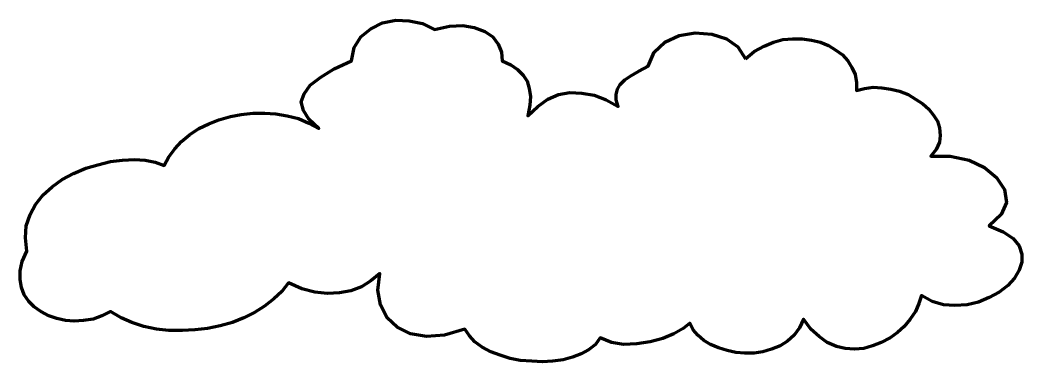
# Model space of a CAD drawing. Header units: centimetres. Extents: x -25.4 to 20.8, y -5.3 to 11.3.
# Drawn here: x -19.66 to -13.38, y 1.47 to 3.61 of the extents above; entities that cross this region are included whole.
import ezdxf

# ---------------------------------------------------------------- set-up
doc = ezdxf.new("R2010")
doc.units = ezdxf.units.CM
doc.header["$MEASUREMENT"] = 0
doc.layers.add('Layer 1', color=7, linetype='Continuous')

msp = doc.modelspace()

# ---------------------------------------------------------------- linework, layer by layer
at = {"layer": 'Layer 1', "color": 7, "lineweight": 106}
msp.add_open_spline([(-15.10957, 3.37083), (-15.10957, 3.37083), (-15.15575, 3.4464), (-15.15575, 3.4464), (-15.15575, 3.4464), (-15.15575, 3.4464), (-15.22713, 3.49678), (-15.22713, 3.49678), (-15.22713, 3.49678), (-15.22713, 3.49678), (-15.31949, 3.52617), (-15.31949, 3.52617), (-15.31949, 3.52617), (-15.31949, 3.52617), (-15.42446, 3.53457), (-15.42446, 3.53457), (-15.42446, 3.53457), (-15.42446, 3.53457), (-15.52522, 3.51777), (-15.52522, 3.51777), (-15.52522, 3.51777), (-15.52522, 3.51777), (-15.61339, 3.47579), (-15.61339, 3.47579), (-15.61339, 3.47579), (-15.61339, 3.47579), (-15.68056, 3.41281), (-15.68056, 3.41281), (-15.68056, 3.41281), (-15.68056, 3.41281), (-15.71835, 3.32464), (-15.71835, 3.32464), (-15.71835, 3.32464), (-15.71835, 3.32464), (-15.77713, 3.29526), (-15.77713, 3.29526), (-15.77713, 3.29526), (-15.77713, 3.29526), (-15.82751, 3.26587), (-15.82751, 3.26587), (-15.82751, 3.26587), (-15.82751, 3.26587), (-15.86529, 3.24068), (-15.86529, 3.24068), (-15.86529, 3.24068), (-15.86529, 3.24068), (-15.89468, 3.21129), (-15.89468, 3.21129), (-15.89468, 3.21129), (-15.89468, 3.21129), (-15.91148, 3.1819), (-15.91148, 3.1819), (-15.91148, 3.1819), (-15.91148, 3.1819), (-15.91987, 3.14831), (-15.91987, 3.14831), (-15.91987, 3.14831), (-15.91987, 3.14831), (-15.91987, 3.11472), (-15.91987, 3.11472), (-15.91987, 3.11472), (-15.91987, 3.11472), (-15.90728, 3.07274), (-15.90728, 3.07274), (-15.90728, 3.07274), (-15.90728, 3.07274), (-15.98285, 3.11472), (-15.98285, 3.11472), (-15.98285, 3.11472), (-15.98285, 3.11472), (-16.05842, 3.14411), (-16.05842, 3.14411), (-16.05842, 3.14411), (-16.05842, 3.14411), (-16.134, 3.15671), (-16.134, 3.15671), (-16.134, 3.15671), (-16.134, 3.15671), (-16.20957, 3.1609), (-16.20957, 3.1609), (-16.20957, 3.1609), (-16.20957, 3.1609), (-16.28094, 3.14831), (-16.28094, 3.14831), (-16.28094, 3.14831), (-16.28094, 3.14831), (-16.34812, 3.11892), (-16.34812, 3.11892), (-16.34812, 3.11892), (-16.34812, 3.11892), (-16.4111, 3.07274), (-16.4111, 3.07274), (-16.4111, 3.07274), (-16.4111, 3.07274), (-16.47407, 3.01396), (-16.47407, 3.01396), (-16.47407, 3.01396), (-16.47407, 3.01396), (-16.46148, 3.08113), (-16.46148, 3.08113), (-16.46148, 3.08113), (-16.46148, 3.08113), (-16.45728, 3.13571), (-16.45728, 3.13571), (-16.45728, 3.13571), (-16.45728, 3.13571), (-16.46568, 3.1861), (-16.46568, 3.1861), (-16.46568, 3.1861), (-16.46568, 3.1861), (-16.47827, 3.23228), (-16.47827, 3.23228), (-16.47827, 3.23228), (-16.47827, 3.23228), (-16.50346, 3.27006), (-16.50346, 3.27006), (-16.50346, 3.27006), (-16.50346, 3.27006), (-16.53705, 3.30365), (-16.53705, 3.30365), (-16.53705, 3.30365), (-16.53705, 3.30365), (-16.57903, 3.33304), (-16.57903, 3.33304), (-16.57903, 3.33304), (-16.57903, 3.33304), (-16.63361, 3.35823), (-16.63361, 3.35823), (-16.63361, 3.35823), (-16.63361, 3.35823), (-16.63781, 3.41281), (-16.63781, 3.41281), (-16.63781, 3.41281), (-16.63781, 3.41281), (-16.65881, 3.46319), (-16.65881, 3.46319), (-16.65881, 3.46319), (-16.65881, 3.46319), (-16.69239, 3.50938), (-16.69239, 3.50938), (-16.69239, 3.50938), (-16.69239, 3.50938), (-16.74278, 3.54297), (-16.74278, 3.54297), (-16.74278, 3.54297), (-16.74278, 3.54297), (-16.80995, 3.56816), (-16.80995, 3.56816), (-16.80995, 3.56816), (-16.80995, 3.56816), (-16.88132, 3.58075), (-16.88132, 3.58075), (-16.88132, 3.58075), (-16.88132, 3.58075), (-16.96529, 3.57655), (-16.96529, 3.57655), (-16.96529, 3.57655), (-16.96529, 3.57655), (-17.05766, 3.55556), (-17.05766, 3.55556), (-17.05766, 3.55556), (-17.05766, 3.55556), (-17.13323, 3.59335), (-17.13323, 3.59335), (-17.13323, 3.59335), (-17.13323, 3.59335), (-17.2172, 3.61014), (-17.2172, 3.61014), (-17.2172, 3.61014), (-17.2172, 3.61014), (-17.30117, 3.61434), (-17.30117, 3.61434), (-17.30117, 3.61434), (-17.30117, 3.61434), (-17.38514, 3.59755), (-17.38514, 3.59755), (-17.38514, 3.59755), (-17.38514, 3.59755), (-17.45651, 3.55976), (-17.45651, 3.55976), (-17.45651, 3.55976), (-17.45651, 3.55976), (-17.51949, 3.50938), (-17.51949, 3.50938), (-17.51949, 3.50938), (-17.51949, 3.50938), (-17.56148, 3.4422), (-17.56148, 3.4422), (-17.56148, 3.4422), (-17.56148, 3.4422), (-17.57827, 3.35823), (-17.57827, 3.35823), (-17.57827, 3.35823), (-17.57827, 3.35823), (-17.68743, 3.30785), (-17.68743, 3.30785), (-17.68743, 3.30785), (-17.68743, 3.30785), (-17.7714, 3.25747), (-17.7714, 3.25747), (-17.7714, 3.25747), (-17.7714, 3.25747), (-17.83858, 3.20709), (-17.83858, 3.20709), (-17.83858, 3.20709), (-17.83858, 3.20709), (-17.87636, 3.15251), (-17.87636, 3.15251), (-17.87636, 3.15251), (-17.87636, 3.15251), (-17.89316, 3.10213), (-17.89316, 3.10213), (-17.89316, 3.10213), (-17.89316, 3.10213), (-17.88056, 3.04755), (-17.88056, 3.04755), (-17.88056, 3.04755), (-17.88056, 3.04755), (-17.84697, 2.99297), (-17.84697, 2.99297), (-17.84697, 2.99297), (-17.84697, 2.99297), (-17.784, 2.93419), (-17.784, 2.93419), (-17.784, 2.93419), (-17.784, 2.93419), (-17.84697, 2.96777), (-17.84697, 2.96777), (-17.84697, 2.96777), (-17.84697, 2.96777), (-17.90995, 2.99716), (-17.90995, 2.99716), (-17.90995, 2.99716), (-17.90995, 2.99716), (-17.98132, 3.01396), (-17.98132, 3.01396), (-17.98132, 3.01396), (-17.98132, 3.01396), (-18.0527, 3.02655), (-18.0527, 3.02655), (-18.0527, 3.02655), (-18.0527, 3.02655), (-18.12407, 3.03075), (-18.12407, 3.03075), (-18.12407, 3.03075), (-18.12407, 3.03075), (-18.19545, 3.03075), (-18.19545, 3.03075), (-18.19545, 3.03075), (-18.19545, 3.03075), (-18.27102, 3.02236), (-18.27102, 3.02236), (-18.27102, 3.02236), (-18.27102, 3.02236), (-18.33819, 3.00976), (-18.33819, 3.00976), (-18.33819, 3.00976), (-18.33819, 3.00976), (-18.40957, 2.98877), (-18.40957, 2.98877), (-18.40957, 2.98877), (-18.40957, 2.98877), (-18.47254, 2.96358), (-18.47254, 2.96358), (-18.47254, 2.96358), (-18.47254, 2.96358), (-18.53552, 2.93419), (-18.53552, 2.93419), (-18.53552, 2.93419), (-18.53552, 2.93419), (-18.5943, 2.8964), (-18.5943, 2.8964), (-18.5943, 2.8964), (-18.5943, 2.8964), (-18.64468, 2.85442), (-18.64468, 2.85442), (-18.64468, 2.85442), (-18.64468, 2.85442), (-18.68667, 2.80823), (-18.68667, 2.80823), (-18.68667, 2.80823), (-18.68667, 2.80823), (-18.72445, 2.75785), (-18.72445, 2.75785), (-18.72445, 2.75785), (-18.72445, 2.75785), (-18.75384, 2.70327), (-18.75384, 2.70327), (-18.75384, 2.70327), (-18.75384, 2.70327), (-18.80842, 2.72426), (-18.80842, 2.72426), (-18.80842, 2.72426), (-18.80842, 2.72426), (-18.8714, 2.73686), (-18.8714, 2.73686), (-18.8714, 2.73686), (-18.8714, 2.73686), (-18.93857, 2.74106), (-18.93857, 2.74106), (-18.93857, 2.74106), (-18.93857, 2.74106), (-19.01415, 2.73686), (-19.01415, 2.73686), (-19.01415, 2.73686), (-19.01415, 2.73686), (-19.08972, 2.72846), (-19.08972, 2.72846), (-19.08972, 2.72846), (-19.08972, 2.72846), (-19.16949, 2.70747), (-19.16949, 2.70747), (-19.16949, 2.70747), (-19.16949, 2.70747), (-19.24506, 2.68648), (-19.24506, 2.68648), (-19.24506, 2.68648), (-19.24506, 2.68648), (-19.32064, 2.65289), (-19.32064, 2.65289), (-19.32064, 2.65289), (-19.32064, 2.65289), (-19.39201, 2.6151), (-19.39201, 2.6151), (-19.39201, 2.6151), (-19.39201, 2.6151), (-19.45499, 2.56892), (-19.45499, 2.56892), (-19.45499, 2.56892), (-19.45499, 2.56892), (-19.51377, 2.51854), (-19.51377, 2.51854), (-19.51377, 2.51854), (-19.51377, 2.51854), (-19.55995, 2.45976), (-19.55995, 2.45976), (-19.55995, 2.45976), (-19.55995, 2.45976), (-19.59354, 2.39678), (-19.59354, 2.39678), (-19.59354, 2.39678), (-19.59354, 2.39678), (-19.61873, 2.32541), (-19.61873, 2.32541), (-19.61873, 2.32541), (-19.61873, 2.32541), (-19.62293, 2.24984), (-19.62293, 2.24984), (-19.62293, 2.24984), (-19.62293, 2.24984), (-19.61453, 2.16587), (-19.61453, 2.16587), (-19.61453, 2.16587), (-19.61453, 2.16587), (-19.64392, 2.10289), (-19.64392, 2.10289), (-19.64392, 2.10289), (-19.64392, 2.10289), (-19.65651, 2.04411), (-19.65651, 2.04411), (-19.65651, 2.04411), (-19.65651, 2.04411), (-19.65651, 1.98953), (-19.65651, 1.98953), (-19.65651, 1.98953), (-19.65651, 1.98953), (-19.64812, 1.93915), (-19.64812, 1.93915), (-19.64812, 1.93915), (-19.64812, 1.93915), (-19.63132, 1.89297), (-19.63132, 1.89297), (-19.63132, 1.89297), (-19.63132, 1.89297), (-19.60193, 1.85098), (-19.60193, 1.85098), (-19.60193, 1.85098), (-19.60193, 1.85098), (-19.56835, 1.81739), (-19.56835, 1.81739), (-19.56835, 1.81739), (-19.56835, 1.81739), (-19.52636, 1.788), (-19.52636, 1.788), (-19.52636, 1.788), (-19.52636, 1.788), (-19.47598, 1.76281), (-19.47598, 1.76281), (-19.47598, 1.76281), (-19.47598, 1.76281), (-19.4256, 1.74602), (-19.4256, 1.74602), (-19.4256, 1.74602), (-19.4256, 1.74602), (-19.37102, 1.73342), (-19.37102, 1.73342), (-19.37102, 1.73342), (-19.37102, 1.73342), (-19.31644, 1.72923), (-19.31644, 1.72923), (-19.31644, 1.72923), (-19.31644, 1.72923), (-19.25766, 1.73342), (-19.25766, 1.73342), (-19.25766, 1.73342), (-19.25766, 1.73342), (-19.19888, 1.74182), (-19.19888, 1.74182), (-19.19888, 1.74182), (-19.19888, 1.74182), (-19.1443, 1.76281), (-19.1443, 1.76281), (-19.1443, 1.76281), (-19.1443, 1.76281), (-19.08972, 1.788), (-19.08972, 1.788), (-19.08972, 1.788), (-19.08972, 1.788), (-19.02254, 1.75022), (-19.02254, 1.75022), (-19.02254, 1.75022), (-19.02254, 1.75022), (-18.95537, 1.72083), (-18.95537, 1.72083), (-18.95537, 1.72083), (-18.95537, 1.72083), (-18.8798, 1.69564), (-18.8798, 1.69564), (-18.8798, 1.69564), (-18.8798, 1.69564), (-18.80003, 1.67884), (-18.80003, 1.67884), (-18.80003, 1.67884), (-18.80003, 1.67884), (-18.72445, 1.67045), (-18.72445, 1.67045), (-18.72445, 1.67045), (-18.72445, 1.67045), (-18.64048, 1.67045), (-18.64048, 1.67045), (-18.64048, 1.67045), (-18.64048, 1.67045), (-18.56071, 1.67465), (-18.56071, 1.67465), (-18.56071, 1.67465), (-18.56071, 1.67465), (-18.48094, 1.68304), (-18.48094, 1.68304), (-18.48094, 1.68304), (-18.48094, 1.68304), (-18.40117, 1.69984), (-18.40117, 1.69984), (-18.40117, 1.69984), (-18.40117, 1.69984), (-18.3256, 1.72083), (-18.3256, 1.72083), (-18.3256, 1.72083), (-18.3256, 1.72083), (-18.25422, 1.75022), (-18.25422, 1.75022), (-18.25422, 1.75022), (-18.25422, 1.75022), (-18.18705, 1.78381), (-18.18705, 1.78381), (-18.18705, 1.78381), (-18.18705, 1.78381), (-18.12407, 1.82159), (-18.12407, 1.82159), (-18.12407, 1.82159), (-18.12407, 1.82159), (-18.06529, 1.86778), (-18.06529, 1.86778), (-18.06529, 1.86778), (-18.06529, 1.86778), (-18.01491, 1.91396), (-18.01491, 1.91396), (-18.01491, 1.91396), (-18.01491, 1.91396), (-17.97293, 1.96854), (-17.97293, 1.96854), (-17.97293, 1.96854), (-17.97293, 1.96854), (-17.88896, 1.93075), (-17.88896, 1.93075), (-17.88896, 1.93075), (-17.88896, 1.93075), (-17.80919, 1.90976), (-17.80919, 1.90976), (-17.80919, 1.90976), (-17.80919, 1.90976), (-17.72942, 1.90136), (-17.72942, 1.90136), (-17.72942, 1.90136), (-17.72942, 1.90136), (-17.65384, 1.90556), (-17.65384, 1.90556), (-17.65384, 1.90556), (-17.65384, 1.90556), (-17.58247, 1.91816), (-17.58247, 1.91816), (-17.58247, 1.91816), (-17.58247, 1.91816), (-17.51529, 1.94335), (-17.51529, 1.94335), (-17.51529, 1.94335), (-17.51529, 1.94335), (-17.45651, 1.98113), (-17.45651, 1.98113), (-17.45651, 1.98113), (-17.45651, 1.98113), (-17.40193, 2.02732), (-17.40193, 2.02732), (-17.40193, 2.02732), (-17.40193, 2.02732), (-17.41453, 1.92236), (-17.41453, 1.92236), (-17.41453, 1.92236), (-17.41453, 1.92236), (-17.39774, 1.82999), (-17.39774, 1.82999), (-17.39774, 1.82999), (-17.39774, 1.82999), (-17.35575, 1.75022), (-17.35575, 1.75022), (-17.35575, 1.75022), (-17.35575, 1.75022), (-17.29277, 1.69144), (-17.29277, 1.69144), (-17.29277, 1.69144), (-17.29277, 1.69144), (-17.20881, 1.64946), (-17.20881, 1.64946), (-17.20881, 1.64946), (-17.20881, 1.64946), (-17.10804, 1.63266), (-17.10804, 1.63266), (-17.10804, 1.63266), (-17.10804, 1.63266), (-16.99468, 1.64106), (-16.99468, 1.64106), (-16.99468, 1.64106), (-16.99468, 1.64106), (-16.86873, 1.67884), (-16.86873, 1.67884), (-16.86873, 1.67884), (-16.86873, 1.67884), (-16.83934, 1.63686), (-16.83934, 1.63686), (-16.83934, 1.63686), (-16.83934, 1.63686), (-16.80575, 1.59907), (-16.80575, 1.59907), (-16.80575, 1.59907), (-16.80575, 1.59907), (-16.75957, 1.56549), (-16.75957, 1.56549), (-16.75957, 1.56549), (-16.75957, 1.56549), (-16.70499, 1.5361), (-16.70499, 1.5361), (-16.70499, 1.5361), (-16.70499, 1.5361), (-16.64621, 1.5151), (-16.64621, 1.5151), (-16.64621, 1.5151), (-16.64621, 1.5151), (-16.58323, 1.49411), (-16.58323, 1.49411), (-16.58323, 1.49411), (-16.58323, 1.49411), (-16.52026, 1.48152), (-16.52026, 1.48152), (-16.52026, 1.48152), (-16.52026, 1.48152), (-16.44888, 1.47732), (-16.44888, 1.47732), (-16.44888, 1.47732), (-16.44888, 1.47732), (-16.38171, 1.47312), (-16.38171, 1.47312), (-16.38171, 1.47312), (-16.38171, 1.47312), (-16.31873, 1.47732), (-16.31873, 1.47732), (-16.31873, 1.47732), (-16.31873, 1.47732), (-16.25155, 1.48572), (-16.25155, 1.48572), (-16.25155, 1.48572), (-16.25155, 1.48572), (-16.19278, 1.50251), (-16.19278, 1.50251), (-16.19278, 1.50251), (-16.19278, 1.50251), (-16.1382, 1.5235), (-16.1382, 1.5235), (-16.1382, 1.5235), (-16.1382, 1.5235), (-16.09201, 1.54869), (-16.09201, 1.54869), (-16.09201, 1.54869), (-16.09201, 1.54869), (-16.05003, 1.58228), (-16.05003, 1.58228), (-16.05003, 1.58228), (-16.05003, 1.58228), (-16.02064, 1.62426), (-16.02064, 1.62426), (-16.02064, 1.62426), (-16.02064, 1.62426), (-15.94926, 1.59488), (-15.94926, 1.59488), (-15.94926, 1.59488), (-15.94926, 1.59488), (-15.87369, 1.58228), (-15.87369, 1.58228), (-15.87369, 1.58228), (-15.87369, 1.58228), (-15.78972, 1.58648), (-15.78972, 1.58648), (-15.78972, 1.58648), (-15.78972, 1.58648), (-15.70575, 1.59907), (-15.70575, 1.59907), (-15.70575, 1.59907), (-15.70575, 1.59907), (-15.62598, 1.62007), (-15.62598, 1.62007), (-15.62598, 1.62007), (-15.62598, 1.62007), (-15.55881, 1.64946), (-15.55881, 1.64946), (-15.55881, 1.64946), (-15.55881, 1.64946), (-15.50003, 1.68304), (-15.50003, 1.68304), (-15.50003, 1.68304), (-15.50003, 1.68304), (-15.45804, 1.71663), (-15.45804, 1.71663), (-15.45804, 1.71663), (-15.45804, 1.71663), (-15.43705, 1.67465), (-15.43705, 1.67465), (-15.43705, 1.67465), (-15.43705, 1.67465), (-15.40766, 1.64106), (-15.40766, 1.64106), (-15.40766, 1.64106), (-15.40766, 1.64106), (-15.36988, 1.60747), (-15.36988, 1.60747), (-15.36988, 1.60747), (-15.36988, 1.60747), (-15.32789, 1.58228), (-15.32789, 1.58228), (-15.32789, 1.58228), (-15.32789, 1.58228), (-15.27751, 1.56129), (-15.27751, 1.56129), (-15.27751, 1.56129), (-15.27751, 1.56129), (-15.22293, 1.54449), (-15.22293, 1.54449), (-15.22293, 1.54449), (-15.22293, 1.54449), (-15.16835, 1.5319), (-15.16835, 1.5319), (-15.16835, 1.5319), (-15.16835, 1.5319), (-15.11377, 1.5277), (-15.11377, 1.5277), (-15.11377, 1.5277), (-15.11377, 1.5277), (-15.05499, 1.5277), (-15.05499, 1.5277), (-15.05499, 1.5277), (-15.05499, 1.5277), (-15.00041, 1.5361), (-15.00041, 1.5361), (-15.00041, 1.5361), (-15.00041, 1.5361), (-14.94583, 1.55289), (-14.94583, 1.55289), (-14.94583, 1.55289), (-14.94583, 1.55289), (-14.89125, 1.57388), (-14.89125, 1.57388), (-14.89125, 1.57388), (-14.89125, 1.57388), (-14.84507, 1.60327), (-14.84507, 1.60327), (-14.84507, 1.60327), (-14.84507, 1.60327), (-14.80308, 1.64106), (-14.80308, 1.64106), (-14.80308, 1.64106), (-14.80308, 1.64106), (-14.76949, 1.68724), (-14.76949, 1.68724), (-14.76949, 1.68724), (-14.76949, 1.68724), (-14.7443, 1.74182), (-14.7443, 1.74182), (-14.7443, 1.74182), (-14.7443, 1.74182), (-14.69812, 1.67884), (-14.69812, 1.67884), (-14.69812, 1.67884), (-14.69812, 1.67884), (-14.64774, 1.63266), (-14.64774, 1.63266), (-14.64774, 1.63266), (-14.64774, 1.63266), (-14.59736, 1.59488), (-14.59736, 1.59488), (-14.59736, 1.59488), (-14.59736, 1.59488), (-14.53858, 1.56968), (-14.53858, 1.56968), (-14.53858, 1.56968), (-14.53858, 1.56968), (-14.484, 1.55709), (-14.484, 1.55709), (-14.484, 1.55709), (-14.484, 1.55709), (-14.42522, 1.55289), (-14.42522, 1.55289), (-14.42522, 1.55289), (-14.42522, 1.55289), (-14.36644, 1.55709), (-14.36644, 1.55709), (-14.36644, 1.55709), (-14.36644, 1.55709), (-14.31186, 1.57388), (-14.31186, 1.57388), (-14.31186, 1.57388), (-14.31186, 1.57388), (-14.25728, 1.59488), (-14.25728, 1.59488), (-14.25728, 1.59488), (-14.25728, 1.59488), (-14.2027, 1.62426), (-14.2027, 1.62426), (-14.2027, 1.62426), (-14.2027, 1.62426), (-14.15652, 1.65785), (-14.15652, 1.65785), (-14.15652, 1.65785), (-14.15652, 1.65785), (-14.11453, 1.69564), (-14.11453, 1.69564), (-14.11453, 1.69564), (-14.11453, 1.69564), (-14.07675, 1.74182), (-14.07675, 1.74182), (-14.07675, 1.74182), (-14.07675, 1.74182), (-14.04316, 1.788), (-14.04316, 1.788), (-14.04316, 1.788), (-14.04316, 1.788), (-14.02217, 1.83839), (-14.02217, 1.83839), (-14.02217, 1.83839), (-14.02217, 1.83839), (-14.00537, 1.88877), (-14.00537, 1.88877), (-14.00537, 1.88877), (-14.00537, 1.88877), (-13.9382, 1.85098), (-13.9382, 1.85098), (-13.9382, 1.85098), (-13.9382, 1.85098), (-13.86682, 1.82999), (-13.86682, 1.82999), (-13.86682, 1.82999), (-13.86682, 1.82999), (-13.79545, 1.82579), (-13.79545, 1.82579), (-13.79545, 1.82579), (-13.79545, 1.82579), (-13.71988, 1.82999), (-13.71988, 1.82999), (-13.71988, 1.82999), (-13.71988, 1.82999), (-13.6485, 1.84678), (-13.6485, 1.84678), (-13.6485, 1.84678), (-13.6485, 1.84678), (-13.58133, 1.87617), (-13.58133, 1.87617), (-13.58133, 1.87617), (-13.58133, 1.87617), (-13.51835, 1.90976), (-13.51835, 1.90976), (-13.51835, 1.90976), (-13.51835, 1.90976), (-13.46377, 1.95175), (-13.46377, 1.95175), (-13.46377, 1.95175), (-13.46377, 1.95175), (-13.42179, 1.99793), (-13.42179, 1.99793), (-13.42179, 1.99793), (-13.42179, 1.99793), (-13.3924, 2.04831), (-13.3924, 2.04831), (-13.3924, 2.04831), (-13.3924, 2.04831), (-13.3756, 2.09869), (-13.3756, 2.09869), (-13.3756, 2.09869), (-13.3756, 2.09869), (-13.3756, 2.14907), (-13.3756, 2.14907), (-13.3756, 2.14907), (-13.3756, 2.14907), (-13.3924, 2.19945), (-13.3924, 2.19945), (-13.3924, 2.19945), (-13.3924, 2.19945), (-13.43018, 2.24564), (-13.43018, 2.24564), (-13.43018, 2.24564), (-13.43018, 2.24564), (-13.49316, 2.28762), (-13.49316, 2.28762), (-13.49316, 2.28762), (-13.49316, 2.28762), (-13.58133, 2.32541), (-13.58133, 2.32541), (-13.58133, 2.32541), (-13.58133, 2.32541), (-13.50575, 2.39678), (-13.50575, 2.39678), (-13.50575, 2.39678), (-13.50575, 2.39678), (-13.47217, 2.47236), (-13.47217, 2.47236), (-13.47217, 2.47236), (-13.47217, 2.47236), (-13.48476, 2.55213), (-13.48476, 2.55213), (-13.48476, 2.55213), (-13.48476, 2.55213), (-13.53514, 2.6277), (-13.53514, 2.6277), (-13.53514, 2.6277), (-13.53514, 2.6277), (-13.61072, 2.69068), (-13.61072, 2.69068), (-13.61072, 2.69068), (-13.61072, 2.69068), (-13.70728, 2.73686), (-13.70728, 2.73686), (-13.70728, 2.73686), (-13.70728, 2.73686), (-13.82484, 2.76205), (-13.82484, 2.76205), (-13.82484, 2.76205), (-13.82484, 2.76205), (-13.94659, 2.76205), (-13.94659, 2.76205), (-13.94659, 2.76205), (-13.94659, 2.76205), (-13.91301, 2.80403), (-13.91301, 2.80403), (-13.91301, 2.80403), (-13.91301, 2.80403), (-13.89201, 2.85022), (-13.89201, 2.85022), (-13.89201, 2.85022), (-13.89201, 2.85022), (-13.88782, 2.8922), (-13.88782, 2.8922), (-13.88782, 2.8922), (-13.88782, 2.8922), (-13.89201, 2.93839), (-13.89201, 2.93839), (-13.89201, 2.93839), (-13.89201, 2.93839), (-13.90461, 2.98037), (-13.90461, 2.98037), (-13.90461, 2.98037), (-13.90461, 2.98037), (-13.9298, 3.01816), (-13.9298, 3.01816), (-13.9298, 3.01816), (-13.9298, 3.01816), (-13.95919, 3.05594), (-13.95919, 3.05594), (-13.95919, 3.05594), (-13.95919, 3.05594), (-13.99698, 3.08953), (-13.99698, 3.08953), (-13.99698, 3.08953), (-13.99698, 3.08953), (-14.04316, 3.11892), (-14.04316, 3.11892), (-14.04316, 3.11892), (-14.04316, 3.11892), (-14.08934, 3.14831), (-14.08934, 3.14831), (-14.08934, 3.14831), (-14.08934, 3.14831), (-14.14392, 3.1693), (-14.14392, 3.1693), (-14.14392, 3.1693), (-14.14392, 3.1693), (-14.1985, 3.1819), (-14.1985, 3.1819), (-14.1985, 3.1819), (-14.1985, 3.1819), (-14.25308, 3.19029), (-14.25308, 3.19029), (-14.25308, 3.19029), (-14.25308, 3.19029), (-14.30766, 3.19449), (-14.30766, 3.19449), (-14.30766, 3.19449), (-14.30766, 3.19449), (-14.36224, 3.1861), (-14.36224, 3.1861), (-14.36224, 3.1861), (-14.36224, 3.1861), (-14.41262, 3.1735), (-14.41262, 3.1735), (-14.41262, 3.1735), (-14.41262, 3.1735), (-14.41262, 3.22388), (-14.41262, 3.22388), (-14.41262, 3.22388), (-14.41262, 3.22388), (-14.42102, 3.27426), (-14.42102, 3.27426), (-14.42102, 3.27426), (-14.42102, 3.27426), (-14.44201, 3.31625), (-14.44201, 3.31625), (-14.44201, 3.31625), (-14.44201, 3.31625), (-14.4672, 3.35823), (-14.4672, 3.35823), (-14.4672, 3.35823), (-14.4672, 3.35823), (-14.50079, 3.39602), (-14.50079, 3.39602), (-14.50079, 3.39602), (-14.50079, 3.39602), (-14.54278, 3.42541), (-14.54278, 3.42541), (-14.54278, 3.42541), (-14.54278, 3.42541), (-14.58896, 3.4548), (-14.58896, 3.4548), (-14.58896, 3.4548), (-14.58896, 3.4548), (-14.63934, 3.47579), (-14.63934, 3.47579), (-14.63934, 3.47579), (-14.63934, 3.47579), (-14.69392, 3.48839), (-14.69392, 3.48839), (-14.69392, 3.48839), (-14.69392, 3.48839), (-14.7527, 3.49678), (-14.7527, 3.49678), (-14.7527, 3.49678), (-14.7527, 3.49678), (-14.81148, 3.49678), (-14.81148, 3.49678), (-14.81148, 3.49678), (-14.81148, 3.49678), (-14.87446, 3.49258), (-14.87446, 3.49258), (-14.87446, 3.49258), (-14.87446, 3.49258), (-14.93323, 3.47579), (-14.93323, 3.47579), (-14.93323, 3.47579), (-14.93323, 3.47579), (-14.99201, 3.4506), (-14.99201, 3.4506), (-14.99201, 3.4506), (-14.99201, 3.4506), (-15.05499, 3.41701), (-15.05499, 3.41701), (-15.05499, 3.41701), (-15.05499, 3.41701), (-15.10957, 3.37083), (-15.10957, 3.37083)], degree=3, knots=[0, 0, 0, 0, 0.0040323, 0.0040323, 0.0040323, 0.0040323, 0.0080645, 0.0080645, 0.0080645, 0.0080645, 0.0120968, 0.0120968, 0.0120968, 0.0120968, 0.016129, 0.016129, 0.016129, 0.016129, 0.0201613, 0.0201613, 0.0201613, 0.0201613, 0.0241935, 0.0241935, 0.0241935, 0.0241935, 0.0282258, 0.0282258, 0.0282258, 0.0282258, 0.0322581, 0.0322581, 0.0322581, 0.0322581, 0.0362903, 0.0362903, 0.0362903, 0.0362903, 0.0403226, 0.0403226, 0.0403226, 0.0403226, 0.0443548, 0.0443548, 0.0443548, 0.0443548, 0.0483871, 0.0483871, 0.0483871, 0.0483871, 0.0524194, 0.0524194, 0.0524194, 0.0524194, 0.0564516, 0.0564516, 0.0564516, 0.0564516, 0.0604839, 0.0604839, 0.0604839, 0.0604839, 0.0645161, 0.0645161, 0.0645161, 0.0645161, 0.0685484, 0.0685484, 0.0685484, 0.0685484, 0.0725806, 0.0725806, 0.0725806, 0.0725806, 0.0766129, 0.0766129, 0.0766129, 0.0766129, 0.0806452, 0.0806452, 0.0806452, 0.0806452, 0.0846774, 0.0846774, 0.0846774, 0.0846774, 0.0887097, 0.0887097, 0.0887097, 0.0887097, 0.0927419, 0.0927419, 0.0927419, 0.0927419, 0.0967742, 0.0967742, 0.0967742, 0.0967742, 0.1008065, 0.1008065, 0.1008065, 0.1008065, 0.1048387, 0.1048387, 0.1048387, 0.1048387, 0.108871, 0.108871, 0.108871, 0.108871, 0.1129032, 0.1129032, 0.1129032, 0.1129032, 0.1169355, 0.1169355, 0.1169355, 0.1169355, 0.1209677, 0.1209677, 0.1209677, 0.1209677, 0.125, 0.125, 0.125, 0.125, 0.1290323, 0.1290323, 0.1290323, 0.1290323, 0.1330645, 0.1330645, 0.1330645, 0.1330645, 0.1370968, 0.1370968, 0.1370968, 0.1370968, 0.141129, 0.141129, 0.141129, 0.141129, 0.1451613, 0.1451613, 0.1451613, 0.1451613, 0.1491935, 0.1491935, 0.1491935, 0.1491935, 0.1532258, 0.1532258, 0.1532258, 0.1532258, 0.1572581, 0.1572581, 0.1572581, 0.1572581, 0.1612903, 0.1612903, 0.1612903, 0.1612903, 0.1653226, 0.1653226, 0.1653226, 0.1653226, 0.1693548, 0.1693548, 0.1693548, 0.1693548, 0.1733871, 0.1733871, 0.1733871, 0.1733871, 0.1774194, 0.1774194, 0.1774194, 0.1774194, 0.1814516, 0.1814516, 0.1814516, 0.1814516, 0.1854839, 0.1854839, 0.1854839, 0.1854839, 0.1895161, 0.1895161, 0.1895161, 0.1895161, 0.1935484, 0.1935484, 0.1935484, 0.1935484, 0.1975806, 0.1975806, 0.1975806, 0.1975806, 0.2016129, 0.2016129, 0.2016129, 0.2016129, 0.2056452, 0.2056452, 0.2056452, 0.2056452, 0.2096774, 0.2096774, 0.2096774, 0.2096774, 0.2137097, 0.2137097, 0.2137097, 0.2137097, 0.2177419, 0.2177419, 0.2177419, 0.2177419, 0.2217742, 0.2217742, 0.2217742, 0.2217742, 0.2258065, 0.2258065, 0.2258065, 0.2258065, 0.2298387, 0.2298387, 0.2298387, 0.2298387, 0.233871, 0.233871, 0.233871, 0.233871, 0.2379032, 0.2379032, 0.2379032, 0.2379032, 0.2419355, 0.2419355, 0.2419355, 0.2419355, 0.2459677, 0.2459677, 0.2459677, 0.2459677, 0.25, 0.25, 0.25, 0.25, 0.2540323, 0.2540323, 0.2540323, 0.2540323, 0.2580645, 0.2580645, 0.2580645, 0.2580645, 0.2620968, 0.2620968, 0.2620968, 0.2620968, 0.266129, 0.266129, 0.266129, 0.266129, 0.2701613, 0.2701613, 0.2701613, 0.2701613, 0.2741935, 0.2741935, 0.2741935, 0.2741935, 0.2782258, 0.2782258, 0.2782258, 0.2782258, 0.2822581, 0.2822581, 0.2822581, 0.2822581, 0.2862903, 0.2862903, 0.2862903, 0.2862903, 0.2903226, 0.2903226, 0.2903226, 0.2903226, 0.2943548, 0.2943548, 0.2943548, 0.2943548, 0.2983871, 0.2983871, 0.2983871, 0.2983871, 0.3024194, 0.3024194, 0.3024194, 0.3024194, 0.3064516, 0.3064516, 0.3064516, 0.3064516, 0.3104839, 0.3104839, 0.3104839, 0.3104839, 0.3145161, 0.3145161, 0.3145161, 0.3145161, 0.3185484, 0.3185484, 0.3185484, 0.3185484, 0.3225806, 0.3225806, 0.3225806, 0.3225806, 0.3266129, 0.3266129, 0.3266129, 0.3266129, 0.3306452, 0.3306452, 0.3306452, 0.3306452, 0.3346774, 0.3346774, 0.3346774, 0.3346774, 0.3387097, 0.3387097, 0.3387097, 0.3387097, 0.3427419, 0.3427419, 0.3427419, 0.3427419, 0.3467742, 0.3467742, 0.3467742, 0.3467742, 0.3508065, 0.3508065, 0.3508065, 0.3508065, 0.3548387, 0.3548387, 0.3548387, 0.3548387, 0.358871, 0.358871, 0.358871, 0.358871, 0.3629032, 0.3629032, 0.3629032, 0.3629032, 0.3669355, 0.3669355, 0.3669355, 0.3669355, 0.3709677, 0.3709677, 0.3709677, 0.3709677, 0.375, 0.375, 0.375, 0.375, 0.3790323, 0.3790323, 0.3790323, 0.3790323, 0.3830645, 0.3830645, 0.3830645, 0.3830645, 0.3870968, 0.3870968, 0.3870968, 0.3870968, 0.391129, 0.391129, 0.391129, 0.391129, 0.3951613, 0.3951613, 0.3951613, 0.3951613, 0.3991935, 0.3991935, 0.3991935, 0.3991935, 0.4032258, 0.4032258, 0.4032258, 0.4032258, 0.4072581, 0.4072581, 0.4072581, 0.4072581, 0.4112903, 0.4112903, 0.4112903, 0.4112903, 0.4153226, 0.4153226, 0.4153226, 0.4153226, 0.4193548, 0.4193548, 0.4193548, 0.4193548, 0.4233871, 0.4233871, 0.4233871, 0.4233871, 0.4274194, 0.4274194, 0.4274194, 0.4274194, 0.4314516, 0.4314516, 0.4314516, 0.4314516, 0.4354839, 0.4354839, 0.4354839, 0.4354839, 0.4395161, 0.4395161, 0.4395161, 0.4395161, 0.4435484, 0.4435484, 0.4435484, 0.4435484, 0.4475806, 0.4475806, 0.4475806, 0.4475806, 0.4516129, 0.4516129, 0.4516129, 0.4516129, 0.4556452, 0.4556452, 0.4556452, 0.4556452, 0.4596774, 0.4596774, 0.4596774, 0.4596774, 0.4637097, 0.4637097, 0.4637097, 0.4637097, 0.4677419, 0.4677419, 0.4677419, 0.4677419, 0.4717742, 0.4717742, 0.4717742, 0.4717742, 0.4758065, 0.4758065, 0.4758065, 0.4758065, 0.4798387, 0.4798387, 0.4798387, 0.4798387, 0.483871, 0.483871, 0.483871, 0.483871, 0.4879032, 0.4879032, 0.4879032, 0.4879032, 0.4919355, 0.4919355, 0.4919355, 0.4919355, 0.4959677, 0.4959677, 0.4959677, 0.4959677, 0.5, 0.5, 0.5, 0.5, 0.5040323, 0.5040323, 0.5040323, 0.5040323, 0.5080645, 0.5080645, 0.5080645, 0.5080645, 0.5120968, 0.5120968, 0.5120968, 0.5120968, 0.516129, 0.516129, 0.516129, 0.516129, 0.5201613, 0.5201613, 0.5201613, 0.5201613, 0.5241935, 0.5241935, 0.5241935, 0.5241935, 0.5282258, 0.5282258, 0.5282258, 0.5282258, 0.5322581, 0.5322581, 0.5322581, 0.5322581, 0.5362903, 0.5362903, 0.5362903, 0.5362903, 0.5403226, 0.5403226, 0.5403226, 0.5403226, 0.5443548, 0.5443548, 0.5443548, 0.5443548, 0.5483871, 0.5483871, 0.5483871, 0.5483871, 0.5524194, 0.5524194, 0.5524194, 0.5524194, 0.5564516, 0.5564516, 0.5564516, 0.5564516, 0.5604839, 0.5604839, 0.5604839, 0.5604839, 0.5645161, 0.5645161, 0.5645161, 0.5645161, 0.5685484, 0.5685484, 0.5685484, 0.5685484, 0.5725806, 0.5725806, 0.5725806, 0.5725806, 0.5766129, 0.5766129, 0.5766129, 0.5766129, 0.5806452, 0.5806452, 0.5806452, 0.5806452, 0.5846774, 0.5846774, 0.5846774, 0.5846774, 0.5887097, 0.5887097, 0.5887097, 0.5887097, 0.5927419, 0.5927419, 0.5927419, 0.5927419, 0.5967742, 0.5967742, 0.5967742, 0.5967742, 0.6008065, 0.6008065, 0.6008065, 0.6008065, 0.6048387, 0.6048387, 0.6048387, 0.6048387, 0.608871, 0.608871, 0.608871, 0.608871, 0.6129032, 0.6129032, 0.6129032, 0.6129032, 0.6169355, 0.6169355, 0.6169355, 0.6169355, 0.6209677, 0.6209677, 0.6209677, 0.6209677, 0.625, 0.625, 0.625, 0.625, 0.6290323, 0.6290323, 0.6290323, 0.6290323, 0.6330645, 0.6330645, 0.6330645, 0.6330645, 0.6370968, 0.6370968, 0.6370968, 0.6370968, 0.641129, 0.641129, 0.641129, 0.641129, 0.6451613, 0.6451613, 0.6451613, 0.6451613, 0.6491935, 0.6491935, 0.6491935, 0.6491935, 0.6532258, 0.6532258, 0.6532258, 0.6532258, 0.6572581, 0.6572581, 0.6572581, 0.6572581, 0.6612903, 0.6612903, 0.6612903, 0.6612903, 0.6653226, 0.6653226, 0.6653226, 0.6653226, 0.6693548, 0.6693548, 0.6693548, 0.6693548, 0.6733871, 0.6733871, 0.6733871, 0.6733871, 0.6774194, 0.6774194, 0.6774194, 0.6774194, 0.6814516, 0.6814516, 0.6814516, 0.6814516, 0.6854839, 0.6854839, 0.6854839, 0.6854839, 0.6895161, 0.6895161, 0.6895161, 0.6895161, 0.6935484, 0.6935484, 0.6935484, 0.6935484, 0.6975806, 0.6975806, 0.6975806, 0.6975806, 0.7016129, 0.7016129, 0.7016129, 0.7016129, 0.7056452, 0.7056452, 0.7056452, 0.7056452, 0.7096774, 0.7096774, 0.7096774, 0.7096774, 0.7137097, 0.7137097, 0.7137097, 0.7137097, 0.7177419, 0.7177419, 0.7177419, 0.7177419, 0.7217742, 0.7217742, 0.7217742, 0.7217742, 0.7258065, 0.7258065, 0.7258065, 0.7258065, 0.7298387, 0.7298387, 0.7298387, 0.7298387, 0.733871, 0.733871, 0.733871, 0.733871, 0.7379032, 0.7379032, 0.7379032, 0.7379032, 0.7419355, 0.7419355, 0.7419355, 0.7419355, 0.7459677, 0.7459677, 0.7459677, 0.7459677, 0.75, 0.75, 0.75, 0.75, 0.7540323, 0.7540323, 0.7540323, 0.7540323, 0.7580645, 0.7580645, 0.7580645, 0.7580645, 0.7620968, 0.7620968, 0.7620968, 0.7620968, 0.766129, 0.766129, 0.766129, 0.766129, 0.7701613, 0.7701613, 0.7701613, 0.7701613, 0.7741935, 0.7741935, 0.7741935, 0.7741935, 0.7782258, 0.7782258, 0.7782258, 0.7782258, 0.7822581, 0.7822581, 0.7822581, 0.7822581, 0.7862903, 0.7862903, 0.7862903, 0.7862903, 0.7903226, 0.7903226, 0.7903226, 0.7903226, 0.7943548, 0.7943548, 0.7943548, 0.7943548, 0.7983871, 0.7983871, 0.7983871, 0.7983871, 0.8024194, 0.8024194, 0.8024194, 0.8024194, 0.8064516, 0.8064516, 0.8064516, 0.8064516, 0.8104839, 0.8104839, 0.8104839, 0.8104839, 0.8145161, 0.8145161, 0.8145161, 0.8145161, 0.8185484, 0.8185484, 0.8185484, 0.8185484, 0.8225806, 0.8225806, 0.8225806, 0.8225806, 0.8266129, 0.8266129, 0.8266129, 0.8266129, 0.8306452, 0.8306452, 0.8306452, 0.8306452, 0.8346774, 0.8346774, 0.8346774, 0.8346774, 0.8387097, 0.8387097, 0.8387097, 0.8387097, 0.8427419, 0.8427419, 0.8427419, 0.8427419, 0.8467742, 0.8467742, 0.8467742, 0.8467742, 0.8508065, 0.8508065, 0.8508065, 0.8508065, 0.8548387, 0.8548387, 0.8548387, 0.8548387, 0.858871, 0.858871, 0.858871, 0.858871, 0.8629032, 0.8629032, 0.8629032, 0.8629032, 0.8669355, 0.8669355, 0.8669355, 0.8669355, 0.8709677, 0.8709677, 0.8709677, 0.8709677, 0.875, 0.875, 0.875, 0.875, 0.8790323, 0.8790323, 0.8790323, 0.8790323, 0.8830645, 0.8830645, 0.8830645, 0.8830645, 0.8870968, 0.8870968, 0.8870968, 0.8870968, 0.891129, 0.891129, 0.891129, 0.891129, 0.8951613, 0.8951613, 0.8951613, 0.8951613, 0.8991935, 0.8991935, 0.8991935, 0.8991935, 0.9032258, 0.9032258, 0.9032258, 0.9032258, 0.9072581, 0.9072581, 0.9072581, 0.9072581, 0.9112903, 0.9112903, 0.9112903, 0.9112903, 0.9153226, 0.9153226, 0.9153226, 0.9153226, 0.9193548, 0.9193548, 0.9193548, 0.9193548, 0.9233871, 0.9233871, 0.9233871, 0.9233871, 0.9274194, 0.9274194, 0.9274194, 0.9274194, 0.9314516, 0.9314516, 0.9314516, 0.9314516, 0.9354839, 0.9354839, 0.9354839, 0.9354839, 0.9395161, 0.9395161, 0.9395161, 0.9395161, 0.9435484, 0.9435484, 0.9435484, 0.9435484, 0.9475806, 0.9475806, 0.9475806, 0.9475806, 0.9516129, 0.9516129, 0.9516129, 0.9516129, 0.9556452, 0.9556452, 0.9556452, 0.9556452, 0.9596774, 0.9596774, 0.9596774, 0.9596774, 0.9637097, 0.9637097, 0.9637097, 0.9637097, 0.9677419, 0.9677419, 0.9677419, 0.9677419, 0.9717742, 0.9717742, 0.9717742, 0.9717742, 0.9758065, 0.9758065, 0.9758065, 0.9758065, 0.9798387, 0.9798387, 0.9798387, 0.9798387, 0.983871, 0.983871, 0.983871, 0.983871, 0.9879032, 0.9879032, 0.9879032, 0.9879032, 0.9919355, 0.9919355, 0.9919355, 0.9919355, 0.9959677, 0.9959677, 0.9959677, 0.9959677, 1, 1, 1, 1], dxfattribs=at)

doc.saveas('drawing.dxf')
